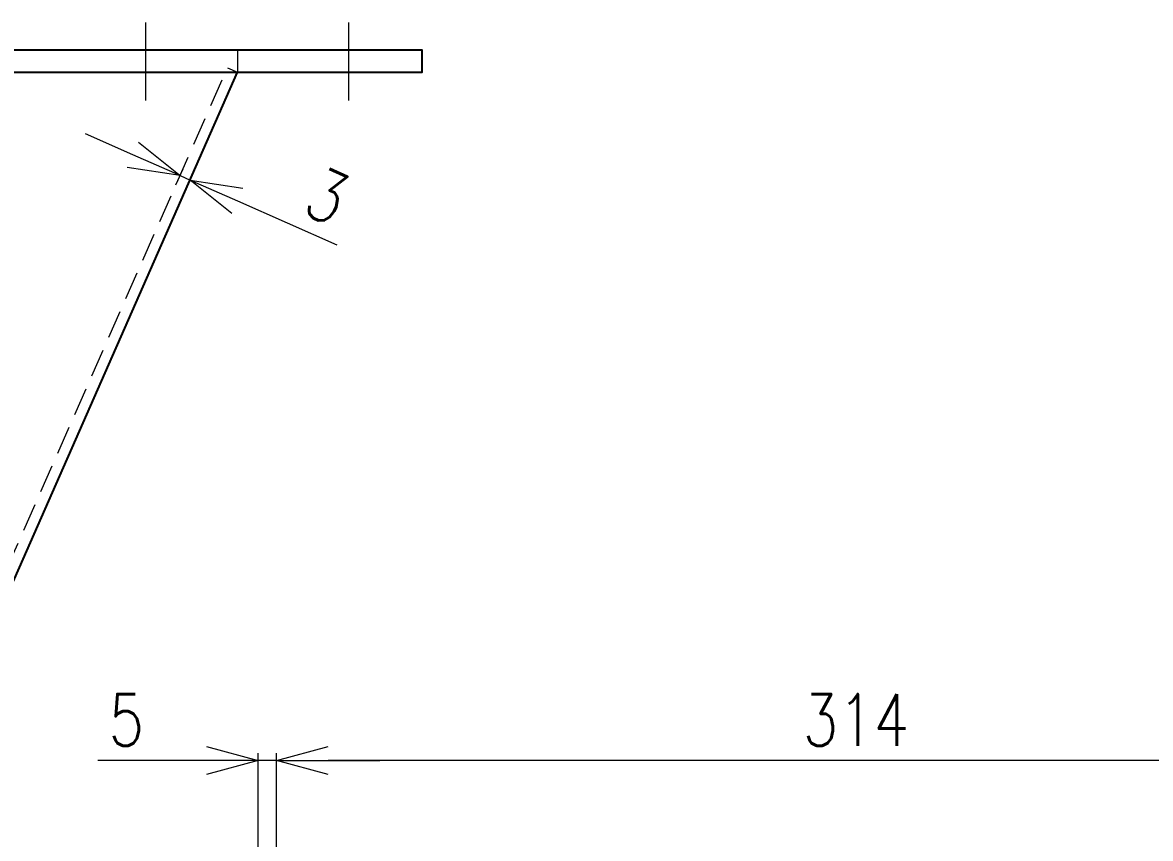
# Model space of a CAD drawing. Header units: millimetres. Extents: x 0 to 38884, y -3675 to 8056.
# Drawn here: x 24923.9 to 25229.5, y 7147.1 to 7368.2 of the extents above; entities that cross this region are included whole.
import ezdxf

# ---------------------------------------------------------------- set-up
doc = ezdxf.new("R2010")
doc.units = ezdxf.units.MM
doc.header["$LTSCALE"] = 2.4
doc.header["$PDMODE"] = 99
doc.header["$PDSIZE"] = 1
doc.linetypes.add('CENTER2', pattern=[28.575, 19.05, -3.175, 3.175, -3.175])
doc.linetypes.add('HIDDEN2', pattern=[4.7625, 3.175, -1.5875])
for name, color, linetype, lineweight in [('03_かくれ線', 6, 'HIDDEN2', 13), ('04_中心線', 1, 'CENTER2', 9), ('07_寸法線', 3, 'Continuous', 9)]:
    doc.layers.add(name, color=color, linetype=linetype, lineweight=lineweight)
doc.styles.add('寸法用', font='simplex.shx', dxfattribs={"width": 0.8, "bigfont": '@extfont2.shx'})
doc.dimstyles.new('機械製図用', dxfattribs={"dimtxt": 3.5, "dimasz": 3.5, "dimexe": 2, "dimexo": 0, "dimgap": 1.2, "dimtad": 1, "dimdsep": 46, "dimtxsty": '寸法用', "dimblk": 'OPEN30', "dimcen": 0, "dimclrd": 256, "dimclre": 256, "dimclrt": 7, "dimazin": 2, "dimtm": 1e-09, "dimtfac": 0.75, "dimtmove": 0, "dimatfit": 3, "dimldrblk": 'OPEN30', "dimfxl": 1, "dimlwd": -1, "dimlwe": -1, "dimarcsym": 0})

# ---------------------------------------------------------------- blocks, each defined once
blk = doc.blocks.new('_Open30')
at = {"color": 0, "linetype": 'ByBlock', "lineweight": -2}
for p, q in [((-1, 0.268), (0, 0)), ((0, 0), (-1, -0.268)), ((0, 0), (-1, 0))]:
    blk.add_line(p, q, dxfattribs=at)
blk = doc.blocks.new('*D1097')
at = {"layer": '07_寸法線', "transparency": 16777216}
for p, q in [((24992.71, 7049.72), (24992.71, 7170.26)), ((25292.71, 7168.26), (25006.71, 7168.26)), ((25306.71, 7142.72), (25306.71, 7170.26))]:
    blk.add_line(p, q, dxfattribs=at)
at = {"layer": 'Defpoints', "color": 0, "transparency": 16777216}
for p in [(24992.71, 7168.26), (25306.71, 7140.72), (24992.71, 7047.72)]:
    blk.add_point(p, dxfattribs=at)
at = {"layer": '07_寸法線', "transparency": 16777216, "xscale": 14, "yscale": 14, "zscale": 14, "rotation": 180}
blk.add_blockref('_Open30', (24992.71, 7168.26), dxfattribs=at)
at = {"layer": '07_寸法線', "transparency": 16777216, "xscale": 14, "yscale": 14, "zscale": 14}
blk.add_blockref('_Open30', (25306.71, 7168.26), dxfattribs=at)
at = {"layer": '07_寸法線', "color": 7, "transparency": 16777216, "insert": (25149.71, 7179.26), "char_height": 14, "attachment_point": 5, "style": '寸法用'}
blk.add_mtext('314', dxfattribs=at)
blk = doc.blocks.new('*D1098')
at = {"layer": '07_寸法線', "transparency": 16777216}
for p, q in [((24973.71, 7168.26), (24944.25, 7168.26)), ((24987.71, 7051.22), (24987.71, 7170.26)), ((24992.71, 7168.26), (24987.71, 7168.26)), ((24992.71, 7049.72), (24992.71, 7170.26)), ((25006.71, 7168.26), (25020.71, 7168.26))]:
    blk.add_line(p, q, dxfattribs=at)
at = {"layer": 'Defpoints', "color": 0, "transparency": 16777216}
for p in [(24987.71, 7168.26), (24987.71, 7049.22), (24992.71, 7047.72)]:
    blk.add_point(p, dxfattribs=at)
at = {"layer": '07_寸法線', "transparency": 16777216, "xscale": 14, "yscale": 14, "zscale": 14}
blk.add_blockref('_Open30', (24987.71, 7168.26), dxfattribs=at)
at = {"layer": '07_寸法線', "transparency": 16777216, "xscale": 14, "yscale": 14, "zscale": 14, "rotation": 180}
blk.add_blockref('_Open30', (24992.71, 7168.26), dxfattribs=at)
at = {"layer": '07_寸法線', "color": 7, "transparency": 16777216, "insert": (24951.98, 7179.26), "char_height": 14, "attachment_point": 5, "style": '寸法用'}
blk.add_mtext('5', dxfattribs=at)
blk = doc.blocks.new('*D1116')
at = {"layer": '07_寸法線', "transparency": 16777216}
for p, q in [((24953.73, 7332.39), (24940.92, 7338.04)), ((24965.43, 7324.22), (24967.35, 7328.57)), ((24966.54, 7326.74), (24969.28, 7325.53)), ((24968.17, 7323.01), (24970.09, 7327.36)), ((24982.09, 7319.88), (25009.06, 7308))]:
    blk.add_line(p, q, dxfattribs=at)
at = {"layer": 'Defpoints', "color": 0, "transparency": 16777216}
for p in [(24969.28, 7325.53), (24963.82, 7320.56), (24966.56, 7319.35)]:
    blk.add_point(p, dxfattribs=at)
at = {"layer": '07_寸法線', "transparency": 16777216, "xscale": 14, "yscale": 14, "zscale": 14}
for p, rotation in [((24966.54, 7326.74), 336.207554489621), ((24969.28, 7325.53), 156.207554489621)]:
    blk.add_blockref('_Open30', p, dxfattribs=dict(at, rotation=rotation))
at = {"layer": '07_寸法線', "color": 7, "transparency": 16777216, "insert": (25006.42, 7321.18), "char_height": 14, "attachment_point": 5, "rotation": 336.2076, "style": '寸法用'}
blk.add_mtext('3', dxfattribs=at)

msp = doc.modelspace()

# ---------------------------------------------------------------- linework, layer by layer
at = {"color": 0}
msp.add_line((24869.0435, 7098.1733), (24982.1532, 7354.719), dxfattribs=at)
msp.add_lwpolyline([(24532.1532, 7354.719), (25032.1532, 7354.719), (25032.1532, 7360.719), (24532.1532, 7360.719)], close=True)
at = {"layer": '03_かくれ線'}
msp.add_line((24982.1532, 7360.719), (24982.1532, 7354.719), dxfattribs=at)
msp.add_lwpolyline([(24839.3032, 7030.719), (24836.5582, 7031.9293), (24979.4082, 7355.9293), (24982.1532, 7354.719)], dxfattribs=at)
at = {"layer": '04_中心線'}
for p, q in [((24957.1532, 7368.1866), (24957.1532, 7347.0653)), ((25012.1532, 7368.1866), (25012.1532, 7347.0653))]:
    msp.add_line(p, q, dxfattribs=at)

# ---------------------------------------------------------------- dimensions: what is measured, and where the dimension line sits
at = {"layer": '07_寸法線'}
dim = msp.add_aligned_dim(p1=(24963.8156, 7320.5634), p2=(24966.5606, 7319.3531), distance=6.7524, dimstyle='機械製図用', override={"dimtxt": 14, "dimasz": 14, "dimexo": 4, "dimgap": 4}, dxfattribs=at)
dim.commit()
dim.dimension.update_dxf_attribs({"geometry": '*D1116', "text_midpoint": (25006.4188, 7321.1811)})
for base, p1, p2, picture, middle in [((24987.7122, 7168.2555), (24992.7144, 7047.719), (24987.7122, 7049.219), '*D1098', (24951.9789, 7179.2555)), ((24992.7144, 7168.2585), (25306.7122, 7140.719), (24992.7144, 7047.719), '*D1097', (25149.7133, 7179.2585))]:
    dim = msp.add_linear_dim(base=base, p1=p1, p2=p2, dimstyle='機械製図用', override={"dimtxt": 14, "dimasz": 14, "dimexo": 2, "dimgap": 4}, dxfattribs=at)
    dim.commit()
    dim.dimension.update_dxf_attribs({"geometry": picture, "text_midpoint": middle})

doc.saveas('drawing.dxf')
